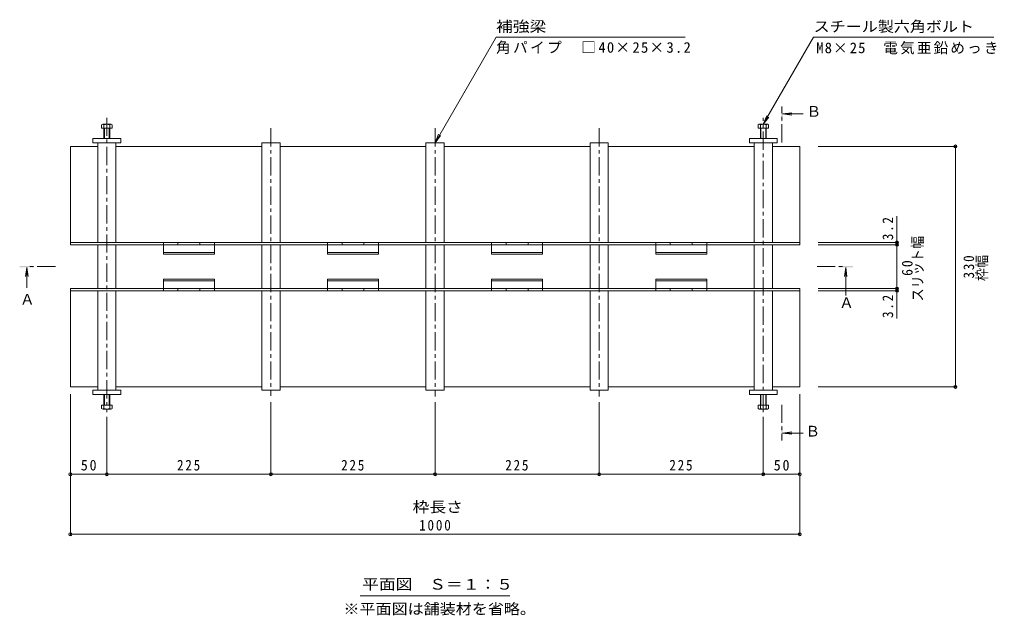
# Model space of a CAD drawing. Units: millimetres at full size, sheet at 1:5; some dimension numbers follow another scale. Extents: x -1382 to 1946, y -1318 to 1367.
# Drawn here: x -1319 to 20, y -88 to 729 of the extents above; entities that cross this region are included whole.
import ezdxf
from ezdxf.enums import TextEntityAlignment as Align

# ---------------------------------------------------------------- set-up
doc = ezdxf.new("R2010")
doc.units = ezdxf.units.MM
doc.header["$LTSCALE"] = 5
doc.header["$PDMODE"] = 32
doc.header["$PDSIZE"] = 4
doc.linetypes.add('CHAIN1', pattern=[8, 5, -1, 1, -1])
doc.linetypes.add('DASHED1', pattern=[1.8, 1.2, -0.6])
for name, color, linetype, lineweight in [('4-0_OUTLINE-0', 7, 'Continuous', 9), ('4-3_A_床ライン引きB', 7, 'DASHED1', 9), ('4-4_0108_天井情報・�', 7, 'Continuous', 9), ('4-5_0055_アルミ建具_', 7, 'Continuous', 9)]:
    doc.layers.add(name, color=color, linetype=linetype, lineweight=lineweight)
doc.styles.add('ＭＳ ゴシック', font='')
doc.styles.get('ＭＳ ゴシック').set_extended_font_data('MS Gothic')

msp = doc.modelspace()

# ---------------------------------------------------------------- linework, layer by layer
at = {"layer": '4-0_OUTLINE-0', "color": 4, "linetype": 'CHAIN1'}
for p, q in [((-1199.252, 594.603), (-1199.252, 190.496)), ((-299.252, 190.496), (-299.252, 594.603)), ((-974.252, 580.282), (-974.252, 213.212)), ((-749.252, 580.282), (-749.252, 212.05)), ((-524.252, 580.282), (-524.252, 212.05))]:
    msp.add_line(p, q, dxfattribs=at)
at = {"layer": '4-0_OUTLINE-0', "color": 2}
for p, q in [((-1206.452, 584.982), (-1206.452, 580.282)), ((-1206.452, 580.282), (-1192.052, 580.282)), ((-1193.388, 585.582), (-1204.588, 585.582)), ((-1203.252, 584.982), (-1203.252, 566.282)), ((-1202.552, 580.282), (-1202.552, 566.282)), ((-1195.952, 566.282), (-1195.952, 580.282)), ((-1195.252, 566.282), (-1195.252, 584.982)), ((-1192.052, 580.282), (-1192.052, 584.982)), ((-306.452, 584.982), (-306.452, 580.282)), ((-306.452, 580.282), (-292.052, 580.282)), ((-293.388, 585.582), (-304.588, 585.582)), ((-303.252, 584.982), (-303.252, 566.282)), ((-302.552, 580.282), (-302.552, 566.282)), ((-295.952, 566.282), (-295.952, 580.282)), ((-295.252, 566.282), (-295.252, 584.982)), ((-292.052, 580.282), (-292.052, 584.982)), ((-1203.252, 195.582), (-1203.252, 214.282)), ((-1202.552, 200.282), (-1202.552, 214.282)), ((-1195.952, 214.282), (-1195.952, 200.282)), ((-1195.252, 214.282), (-1195.252, 195.582)), ((-303.252, 195.582), (-303.252, 214.282)), ((-302.552, 200.282), (-302.552, 214.282)), ((-295.952, 214.282), (-295.952, 200.282)), ((-295.252, 214.282), (-295.252, 195.582)), ((-1206.452, 195.582), (-1206.452, 200.282)), ((-1206.452, 200.282), (-1192.052, 200.282)), ((-1193.388, 194.982), (-1204.588, 194.982)), ((-1192.052, 200.282), (-1192.052, 195.582)), ((-306.452, 195.582), (-306.452, 200.282)), ((-306.452, 200.282), (-292.052, 200.282)), ((-293.388, 194.982), (-304.588, 194.982)), ((-292.052, 200.282), (-292.052, 195.582))]:
    msp.add_line(p, q, dxfattribs=at)
at = {"layer": '4-0_OUTLINE-0'}
for p, q in [((-1218.252, 566.282), (-1218.252, 560.282)), ((-1180.252, 566.282), (-1218.252, 566.282)), ((-1180.252, 560.282), (-1180.252, 566.282)), ((-318.252, 566.282), (-318.252, 560.282)), ((-280.252, 566.282), (-318.252, 566.282)), ((-280.252, 560.282), (-280.252, 566.282)), ((-1249.252, 555.282), (-1249.252, 420.282)), ((-1211.752, 555.282), (-1249.252, 555.282)), ((-1218.252, 560.282), (-1180.252, 560.282)), ((-1211.752, 423.482), (-1211.752, 560.282)), ((-1186.752, 560.282), (-1186.752, 423.482)), ((-986.752, 555.282), (-1186.752, 555.282)), ((-986.752, 423.482), (-986.752, 560.282)), ((-986.752, 560.282), (-961.752, 560.282)), ((-961.752, 560.282), (-961.752, 423.482)), ((-761.752, 555.282), (-961.752, 555.282)), ((-761.752, 423.482), (-761.752, 560.282)), ((-761.752, 560.282), (-736.752, 560.282)), ((-736.752, 560.282), (-736.752, 423.482)), ((-536.752, 555.282), (-736.752, 555.282)), ((-536.752, 423.482), (-536.752, 560.282)), ((-536.752, 560.282), (-511.752, 560.282)), ((-511.752, 560.282), (-511.752, 423.482)), ((-311.752, 555.282), (-511.752, 555.282)), ((-318.252, 560.282), (-280.252, 560.282)), ((-311.752, 560.282), (-311.752, 423.482)), ((-286.752, 560.282), (-286.752, 423.482)), ((-249.252, 555.282), (-286.752, 555.282)), ((-249.252, 420.282), (-249.252, 555.282)), ((-1249.252, 423.482), (-249.252, 423.482)), ((-1249.252, 420.282), (-249.252, 420.282)), ((-1211.752, 360.282), (-1211.752, 420.282)), ((-1186.752, 360.282), (-1186.752, 420.282)), ((-986.752, 360.282), (-986.752, 420.282)), ((-961.752, 360.282), (-961.752, 420.282)), ((-761.752, 360.282), (-761.752, 420.282)), ((-736.752, 360.282), (-736.752, 420.282)), ((-536.752, 360.282), (-536.752, 420.282)), ((-511.752, 360.282), (-511.752, 420.282)), ((-311.752, 360.282), (-311.752, 420.282)), ((-286.752, 360.282), (-286.752, 420.282)), ((-1249.252, 360.282), (-249.252, 360.282)), ((-1249.252, 360.282), (-1249.252, 225.282)), ((-1249.252, 357.082), (-249.252, 357.082)), ((-1211.752, 220.782), (-1211.752, 357.082)), ((-1186.752, 357.082), (-1186.752, 220.782)), ((-986.752, 220.782), (-986.752, 357.082)), ((-961.752, 357.082), (-961.752, 220.782)), ((-761.752, 220.782), (-761.752, 357.082)), ((-736.752, 357.082), (-736.752, 220.782)), ((-536.752, 220.782), (-536.752, 357.082)), ((-511.752, 357.082), (-511.752, 220.782)), ((-311.752, 220.782), (-311.752, 357.082)), ((-286.752, 220.782), (-286.752, 357.082)), ((-1211.752, 225.282), (-1249.252, 225.282)), ((-1180.252, 220.782), (-1218.252, 220.782)), ((-1218.252, 214.782), (-1218.252, 220.782)), ((-1180.252, 214.782), (-1218.252, 214.782)), ((-986.752, 225.282), (-1186.752, 225.282)), ((-1180.252, 220.782), (-1180.252, 214.782)), ((-961.752, 220.782), (-986.752, 220.782)), ((-761.752, 225.282), (-961.752, 225.282)), ((-736.752, 220.782), (-761.752, 220.782)), ((-536.752, 225.282), (-736.752, 225.282)), ((-511.752, 220.782), (-536.752, 220.782)), ((-311.752, 225.282), (-511.752, 225.282)), ((-280.252, 220.782), (-318.252, 220.782)), ((-318.252, 214.782), (-318.252, 220.782)), ((-280.252, 214.782), (-318.252, 214.782)), ((-249.252, 225.282), (-286.752, 225.282)), ((-280.252, 220.782), (-280.252, 214.782))]:
    msp.add_line(p, q, dxfattribs=at)
at = {"layer": '4-0_OUTLINE-0', "color": 2}
for centre, radius, start, end in [((-1204.852, 583.206), 2.39, 47.9749, 132.0251), ((-1199.252, 572.174), 13.418, 72.65606, 107.34394), ((-1193.652, 583.206), 2.39, 47.9749, 132.0251), ((-304.852, 583.206), 2.39, 47.9749, 132.0251), ((-299.252, 572.174), 13.418, 72.65606, 107.34394), ((-293.652, 583.206), 2.39, 47.9749, 132.0251), ((-1204.852, 197.357), 2.39, 227.9749, 312.0251), ((-1199.252, 208.389), 13.418, 252.65606, 287.34394), ((-1193.652, 197.357), 2.39, 227.9749, 312.0251), ((-304.852, 197.357), 2.39, 227.9749, 312.0251), ((-299.252, 208.389), 13.418, 252.65606, 287.34394), ((-293.652, 197.357), 2.39, 227.9749, 312.0251)]:
    msp.add_arc(centre, radius, start, end, dxfattribs=at)
at = {"layer": '4-3_A_床ライン引きB'}
for p, q in [((-1121.752, 422.782), (-1121.752, 420.282)), ((-1121.252, 423.282), (-1102.252, 423.282)), ((-1101.752, 422.782), (-1101.752, 420.282)), ((-1071.752, 420.282), (-1101.752, 420.282)), ((-1071.752, 422.782), (-1071.752, 420.282)), ((-1052.252, 423.282), (-1071.252, 423.282)), ((-1051.752, 422.782), (-1051.752, 420.282)), ((-896.752, 422.782), (-896.752, 420.282)), ((-896.252, 423.282), (-877.252, 423.282)), ((-876.752, 422.782), (-876.752, 420.282)), ((-846.752, 420.282), (-876.752, 420.282)), ((-846.752, 422.782), (-846.752, 420.282)), ((-827.252, 423.282), (-846.252, 423.282)), ((-826.752, 422.782), (-826.752, 420.282)), ((-671.752, 422.782), (-671.752, 420.282)), ((-671.252, 423.282), (-652.252, 423.282)), ((-651.752, 422.782), (-651.752, 420.282)), ((-621.752, 420.282), (-651.752, 420.282)), ((-621.752, 422.782), (-621.752, 420.282)), ((-602.252, 423.282), (-621.252, 423.282)), ((-601.752, 422.782), (-601.752, 420.282)), ((-446.752, 422.782), (-446.752, 420.282)), ((-446.252, 423.282), (-427.252, 423.282)), ((-426.752, 422.782), (-426.752, 420.282)), ((-396.752, 420.282), (-426.752, 420.282)), ((-396.752, 422.782), (-396.752, 420.282)), ((-377.252, 423.282), (-396.252, 423.282)), ((-376.752, 422.782), (-376.752, 420.282)), ((-1121.752, 357.782), (-1121.752, 360.282)), ((-1121.252, 357.282), (-1102.252, 357.282)), ((-1071.752, 360.282), (-1101.752, 360.282)), ((-1101.752, 357.782), (-1101.752, 360.282)), ((-1071.752, 357.782), (-1071.752, 360.282)), ((-1052.252, 357.282), (-1071.252, 357.282)), ((-1051.752, 357.782), (-1051.752, 360.282)), ((-896.752, 357.782), (-896.752, 360.282)), ((-896.252, 357.282), (-877.252, 357.282)), ((-846.752, 360.282), (-876.752, 360.282)), ((-876.752, 357.782), (-876.752, 360.282)), ((-846.752, 357.782), (-846.752, 360.282)), ((-827.252, 357.282), (-846.252, 357.282)), ((-826.752, 357.782), (-826.752, 360.282)), ((-671.752, 357.782), (-671.752, 360.282)), ((-671.252, 357.282), (-652.252, 357.282)), ((-621.752, 360.282), (-651.752, 360.282)), ((-651.752, 357.782), (-651.752, 360.282)), ((-621.752, 357.782), (-621.752, 360.282)), ((-602.252, 357.282), (-621.252, 357.282)), ((-601.752, 357.782), (-601.752, 360.282)), ((-446.752, 357.782), (-446.752, 360.282)), ((-446.252, 357.282), (-427.252, 357.282)), ((-396.752, 360.282), (-426.752, 360.282)), ((-426.752, 357.782), (-426.752, 360.282)), ((-396.752, 357.782), (-396.752, 360.282)), ((-377.252, 357.282), (-396.252, 357.282)), ((-376.752, 357.782), (-376.752, 360.282))]:
    msp.add_line(p, q, dxfattribs=at)
at = {"layer": '4-3_A_床ライン引きB', "linetype": 'Continuous'}
for p, q in [((-1121.752, 420.282), (-1121.752, 407.282)), ((-1051.752, 420.282), (-1051.752, 407.282)), ((-896.752, 420.282), (-896.752, 407.282)), ((-826.752, 420.282), (-826.752, 407.282)), ((-671.752, 420.282), (-671.752, 407.282)), ((-601.752, 420.282), (-601.752, 407.282)), ((-446.752, 420.282), (-446.752, 407.282)), ((-376.752, 420.282), (-376.752, 407.282)), ((-1121.752, 409.582), (-1051.752, 409.582)), ((-1121.752, 407.282), (-1051.752, 407.282)), ((-896.752, 409.582), (-826.752, 409.582)), ((-896.752, 407.282), (-826.752, 407.282)), ((-671.752, 409.582), (-601.752, 409.582)), ((-671.752, 407.282), (-601.752, 407.282)), ((-446.752, 409.582), (-376.752, 409.582)), ((-446.752, 407.282), (-376.752, 407.282)), ((-1121.752, 373.282), (-1051.752, 373.282)), ((-1121.752, 360.282), (-1121.752, 373.282)), ((-1121.752, 370.982), (-1051.752, 370.982)), ((-1051.752, 360.282), (-1051.752, 373.282)), ((-896.752, 373.282), (-826.752, 373.282)), ((-896.752, 360.282), (-896.752, 373.282)), ((-896.752, 370.982), (-826.752, 370.982)), ((-826.752, 360.282), (-826.752, 373.282)), ((-671.752, 373.282), (-601.752, 373.282)), ((-671.752, 360.282), (-671.752, 373.282)), ((-671.752, 370.982), (-601.752, 370.982)), ((-601.752, 360.282), (-601.752, 373.282)), ((-446.752, 373.282), (-376.752, 373.282)), ((-446.752, 360.282), (-446.752, 373.282)), ((-446.752, 370.982), (-376.752, 370.982)), ((-376.752, 360.282), (-376.752, 373.282))]:
    msp.add_line(p, q, dxfattribs=at)
at = {"layer": '4-3_A_床ライン引きB'}
for centre, start, end in [((-1121.252, 422.782), 90, 180), ((-1102.252, 422.782), 0, 90), ((-1071.252, 422.782), 90, 180), ((-1052.252, 422.782), 0, 90), ((-896.252, 422.782), 90, 180), ((-877.252, 422.782), 0, 90), ((-846.252, 422.782), 90, 180), ((-827.252, 422.782), 0, 90), ((-671.252, 422.782), 90, 180), ((-652.252, 422.782), 0, 90), ((-621.252, 422.782), 90, 180), ((-602.252, 422.782), 0, 90), ((-446.252, 422.782), 90, 180), ((-427.252, 422.782), 0, 90), ((-396.252, 422.782), 90, 180), ((-377.252, 422.782), 0, 90), ((-1121.252, 357.782), 180, 270), ((-1102.252, 357.782), 270, 0), ((-1071.252, 357.782), 180, 270), ((-1052.252, 357.782), 270, 0), ((-896.252, 357.782), 180, 270), ((-877.252, 357.782), 270, 0), ((-846.252, 357.782), 180, 270), ((-827.252, 357.782), 270, 0), ((-671.252, 357.782), 180, 270), ((-652.252, 357.782), 270, 0), ((-621.252, 357.782), 180, 270), ((-602.252, 357.782), 270, 0), ((-446.252, 357.782), 180, 270), ((-427.252, 357.782), 270, 0), ((-396.252, 357.782), 180, 270), ((-377.252, 357.782), 270, 0)]:
    msp.add_arc(centre, 0.5, start, end, dxfattribs=at)
at = {"layer": '4-4_0108_天井情報・�'}
for p, q in [((-34.347, 555.282), (-224.039, 555.282)), ((-35.847, 555.282), (-35.847, 225.282)), ((-116.039, 459.657), (-116.039, 423.482)), ((-114.539, 423.482), (-224.039, 423.482)), ((-114.539, 420.282), (-224.039, 420.282)), ((-116.039, 423.482), (-116.039, 420.282)), ((-116.039, 420.282), (-116.039, 360.282)), ((-114.539, 360.282), (-224.039, 360.282)), ((-114.539, 357.082), (-224.039, 357.082)), ((-116.039, 360.282), (-116.039, 357.082)), ((-116.039, 357.082), (-116.039, 318.957)), ((-1249.252, 21.606), (-1249.252, 215.282)), ((-249.252, 21.606), (-249.252, 215.282)), ((-34.347, 225.282), (-224.039, 225.282)), ((-974.252, 103.942), (-974.252, 204.175)), ((-749.252, 103.942), (-749.252, 204.175)), ((-524.252, 103.942), (-524.252, 204.175)), ((-1199.252, 103.942), (-1199.252, 184.209)), ((-299.252, 103.942), (-299.252, 184.209)), ((-1249.252, 105.442), (-1199.252, 105.442)), ((-1199.252, 105.442), (-974.252, 105.442)), ((-974.252, 105.442), (-749.252, 105.442)), ((-749.252, 105.442), (-524.252, 105.442)), ((-524.252, 105.442), (-299.252, 105.442)), ((-299.252, 105.442), (-249.252, 105.442)), ((-1249.252, 23.106), (-249.252, 23.106))]:
    msp.add_line(p, q, dxfattribs=at)
for p in [(-35.847, 555.282), (-116.039, 423.482), (-116.039, 420.282), (-116.039, 360.282), (-116.039, 357.082), (-35.847, 225.282), (-1249.252, 105.442), (-1199.252, 105.442), (-974.252, 105.442), (-749.252, 105.442), (-524.252, 105.442), (-299.252, 105.442), (-249.252, 105.442), (-1249.252, 23.106), (-249.252, 23.106)]:
    msp.add_point(p, dxfattribs=at)
at = {"layer": '4-5_0055_アルミ建具_', "color": 4, "linetype": 'CHAIN1'}
for p, q in [((-273.695, 560.782), (-273.695, 609.782)), ((-1269.667, 390.282), (-1308.935, 390.282)), ((-225.539, 390.282), (-186.271, 390.282)), ((-273.695, 200.958), (-273.695, 151.958))]:
    msp.add_line(p, q, dxfattribs=at)
at = {"layer": '4-5_0055_アルミ建具_'}
for p, q in [((-299.252, 585.582), (-294.468, 597.13)), ((-299.252, 585.582), (-291.642, 595.499)), ((-749.252, 560.282), (-744.468, 571.83)), ((-749.252, 560.282), (-741.642, 570.199)), ((-249.252, 360.282), (-249.252, 225.282)), ((-851.934, -61.463), (-646.57, -61.463))]:
    msp.add_line(p, q, dxfattribs=at)
at = {"layer": '4-5_0055_アルミ建具_', "color": 4}
for p, q in [((-272.695, 599.782), (-260.302, 601.413)), ((-272.695, 599.782), (-244.695, 599.782)), ((-272.695, 599.782), (-260.302, 598.15)), ((-1308.935, 389.282), (-1310.567, 376.889)), ((-1308.935, 389.282), (-1307.304, 376.889)), ((-1308.935, 389.282), (-1308.935, 361.282)), ((-186.239, 389.282), (-187.871, 376.889)), ((-186.239, 389.282), (-184.608, 376.889)), ((-186.239, 389.282), (-186.239, 350.825)), ((-272.695, 161.958), (-260.302, 163.59)), ((-272.695, 161.958), (-260.302, 160.327)), ((-272.695, 161.958), (-244.695, 161.958))]:
    msp.add_line(p, q, dxfattribs=at)
at = {"layer": '4-5_0055_アルミ建具_'}
for points in [[(-749.252, 560.282), (-665.682, 705.029), (-406.152, 705.029)], [(-299.252, 585.582), (-230.288, 705.03), (16.976, 705.03)]]:
    msp.add_lwpolyline(points, dxfattribs=at)
at = {"layer": '4-5_0055_アルミ建具_', "color": 4}
for points in [[(-272.695, 609.782), (-274.695, 609.782), (-272.695, 589.782), (-274.695, 589.782)], [(-1298.935, 389.282), (-1298.935, 391.282), (-1318.935, 389.282), (-1318.935, 391.282)], [(-176.239, 389.282), (-176.239, 391.282), (-196.239, 389.282), (-196.239, 391.282)], [(-274.695, 151.958), (-272.695, 151.958), (-274.695, 171.958), (-272.695, 171.958)]]:
    msp.add_solid(points, dxfattribs=at)

# ---------------------------------------------------------------- texts
at = {"layer": '4-4_0108_天井情報・�', "color": 2, "style": 'ＭＳ ゴシック', "width": 0.9}
for s, p in [('スリット幅', (-76.012, 342.492)), ('枠幅', (12.102, 370.438))]:
    msp.add_text(s, height=14.66, rotation=90, dxfattribs=at).set_placement(p, align=Align.BOTTOM_LEFT)
at = {"layer": '4-4_0108_天井情報・�', "color": 2, "style": 'ＭＳ ゴシック', "width": 1.15}
msp.add_text('枠長さ', height=14.66, dxfattribs=at).set_placement((-780.03, 48.859), align=Align.BOTTOM_LEFT)
at = {"layer": '4-4_0108_天井情報・�', "color": 2, "char_height": 14.66, "attachment_point": 7, "rotation": 90, "style": 'ＭＳ ゴシック'}
for s, insert in [('\\T1.27;\\W0.9;3.2', (-121.039, 426.591)), ('\\T1.27;\\W0.9;330', (-10.049, 374.032)), ('\\T1.27;\\W0.95;60', (-94.408, 377.563)), ('\\T1.27;\\W0.9;3.2', (-121.039, 319.888))]:
    msp.add_mtext(s, dxfattribs=dict(at, insert=insert))
at = {"layer": '4-4_0108_天井情報・�', "color": 2, "char_height": 14.66, "attachment_point": 7, "style": 'ＭＳ ゴシック'}
for s, insert in [('\\T1.27;\\W0.95;50', (-1234.877, 110.442)), ('\\T1.27;\\W0.9;225', (-1103.002, 110.442)), ('\\T1.27;\\W0.9;225', (-878.002, 110.442)), ('\\T1.27;\\W0.9;225', (-653.002, 110.442)), ('\\T1.27;\\W0.9;225', (-428.002, 110.442)), ('\\T1.27;\\W0.95;50', (-284.877, 110.442)), ('\\T1.28;\\W0.9;1000', (-771.127, 28.106))]:
    msp.add_mtext(s, dxfattribs=dict(at, insert=insert))
at = {"layer": '4-5_0055_アルミ建具_', "color": 2, "style": 'ＭＳ ゴシック'}
for s, width, p in [('補強梁', 1.15, (-665.682, 708.029)), ('スチール製六角ボルト', 1.1, (-230.288, 708.03)), ('平面図\u3000Ｓ＝１：５', 1.15, (-849.252, -57.159)), ('※平面図は舗装材を省略。', 1.1, (-874.863, -90.923))]:
    msp.add_text(s, height=14.66, dxfattribs=dict(at, width=width)).set_placement(p, align=Align.BOTTOM_LEFT)
for s, p in [('Ｂ', (-240.007, 591.536)), ('Ａ', (-1318.258, 333.802)), ('Ａ', (-195.172, 329.166)), ('Ｂ', (-241.496, 152.85))]:
    msp.add_text(s, height=14.66, dxfattribs=at).set_placement(p, align=Align.BOTTOM_LEFT)
at = {"layer": '4-5_0055_アルミ建具_', "color": 2, "char_height": 14.66, "attachment_point": 7, "style": 'ＭＳ ゴシック'}
for s, insert in [('\\T1.17;角パイプ\u3000□40×25×3.2', (-665.682, 682.029)), ('\\T1.15;M8×25\u3000電気亜鉛めっき', (-226.531, 681.355))]:
    msp.add_mtext(s, dxfattribs=dict(at, insert=insert))

doc.saveas('drawing.dxf')
